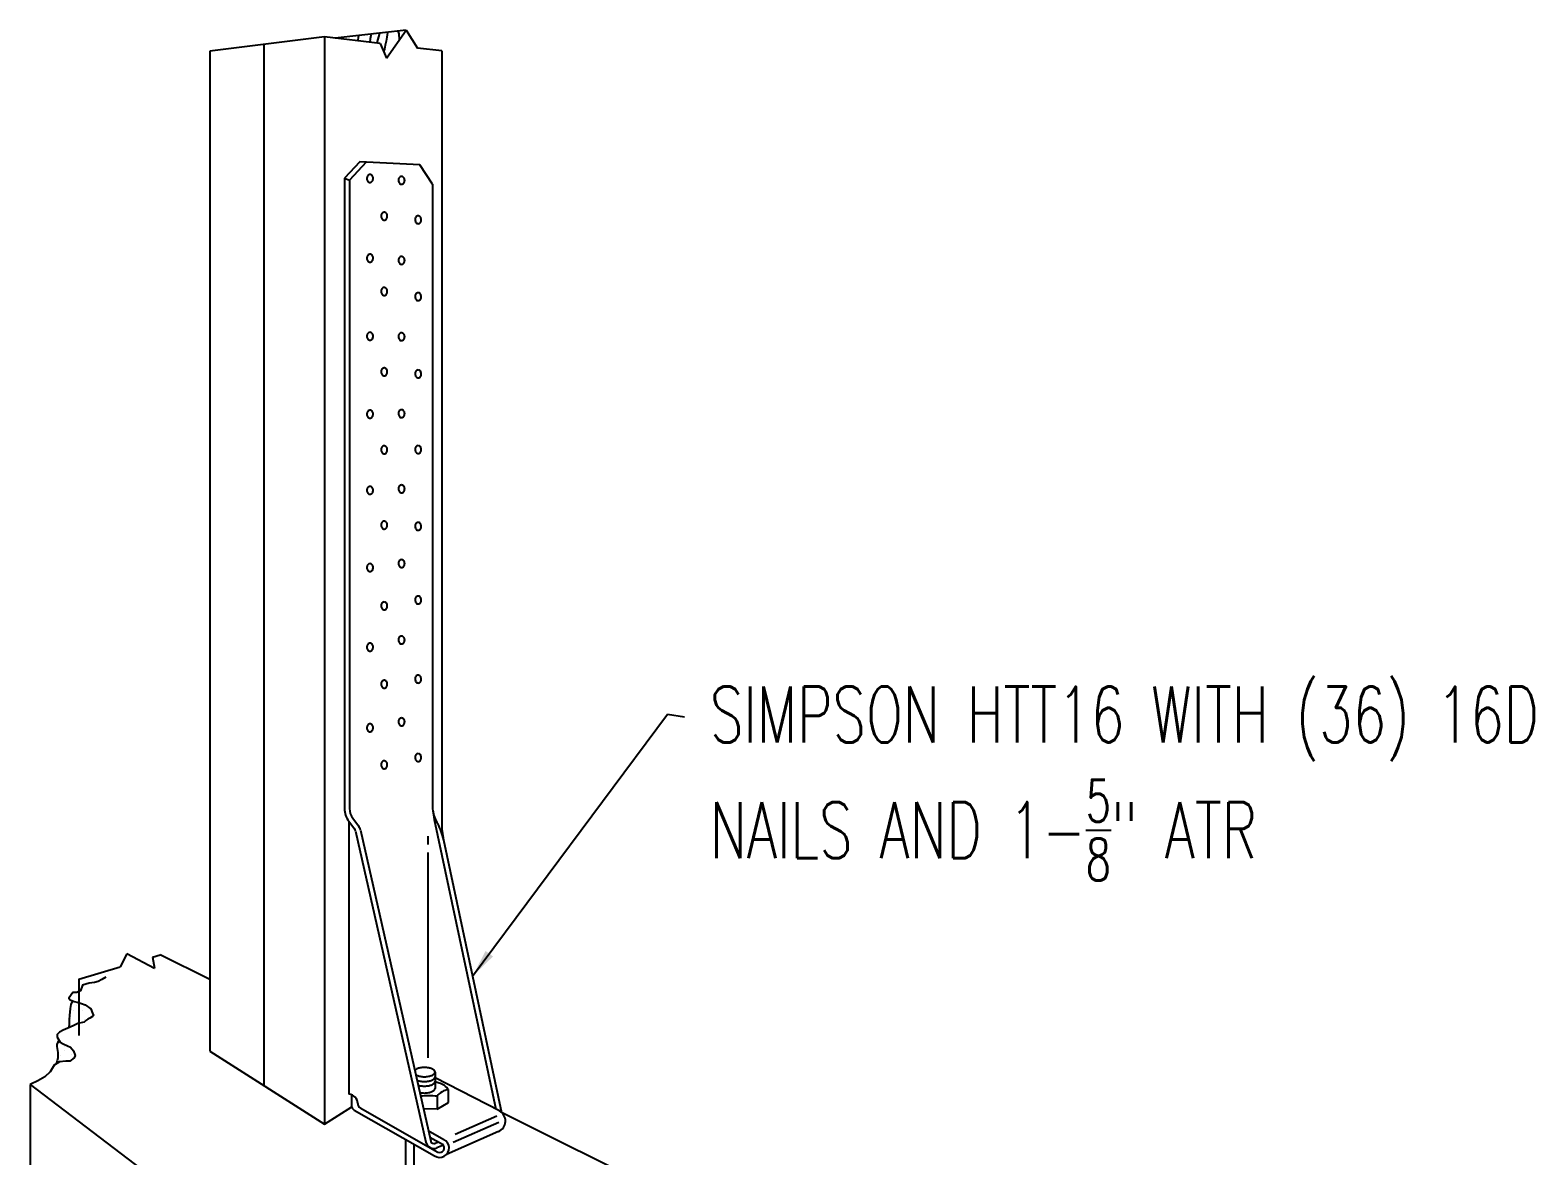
# Model space of a CAD drawing. Header units: inches. Extents: x -25328 to 8149, y -5530 to 4336.
# Drawn here: x -8846.2 to -8684.9, y 2037.2 to 2157.9 of the extents above; entities that cross this region are included whole.
import ezdxf

# ---------------------------------------------------------------- set-up
doc = ezdxf.new("R2010")
doc.units = ezdxf.units.IN
doc.header["$LTSCALE"] = 16
doc.header["$MEASUREMENT"] = 0
doc.linetypes.add('HIDDEN', pattern=[0.375, 0.25, -0.125])
doc.layers.get('0').update_dxf_attribs({"linetype": 'CONTINUOUS'})
for name, color, linetype in [('BLOCK', 8, 'CONTINUOUS'), ('TEXT', 11, 'CONTINUOUS'), ('WALL EXT', 6, 'CONTINUOUS')]:
    doc.layers.add(name, color=color, linetype=linetype)
doc.styles.add('PAYTAS RM', font='romans.shx', dxfattribs={"width": 0.7, "height": 4.5})
doc.styles.add('PAYTS NOTES', font='romans.shx', dxfattribs={"width": 0.7, "height": 4.5})
doc.dimstyles.new('DIM- PAYTAS', dxfattribs={"dimscale": 48, "dimtxt": 0.1, "dimasz": 0.0625, "dimexe": 0.125, "dimexo": 0.125, "dimgap": 0.125, "dimtad": 1, "dimdec": 1, "dimzin": 3, "dimdsep": 46, "dimlunit": 4, "dimtxsty": 'PAYTAS RM', "dimblk": 'ARCHTICK', "dimcen": 0.09, "dimdle": 0.125, "dimclrd": 5, "dimclre": 5, "dimclrt": 11, "dimadec": 0, "dimazin": 0, "dimtfac": 1, "dimtdec": 1, "dimtofl": 0, "dimtmove": 2, "dimatfit": 3, "dimfxl": 0, "dimfrac": 2, "dimtolj": 1, "dimtzin": 3, "dimarcsym": 0})

# ---------------------------------------------------------------- blocks, each defined once
blk = doc.blocks.new('_ArchTick')
at = {"color": 0, "linetype": 'ByBlock', "const_width": 0.15}
blk.add_lwpolyline([(-0.5, -0.5), (0.5, 0.5)], dxfattribs=at)

msp = doc.modelspace()

# ---------------------------------------------------------------- linework, layer by layer
at = {"layer": 'WALL EXT', "color": 1}
for p, q in [((-8814.65109631, 2157.2251806), (-8826.93967492, 2155.68437277)), ((-8808.6678345, 2156.50319626), (-8814.65109631, 2157.2251806)), ((-8814.65109631, 2157.2251806), (-8814.65109631, 2040.58226651)), ((-8808.00307249, 2154.93049488), (-8805.8870047, 2157.94590114)), ((-8805.8870047, 2157.94590114), (-8804.66688767, 2156.02042233)), ((-8826.93967492, 2155.68437277), (-8826.93967492, 2048.42098875)), ((-8821.16033457, 2156.40901743), (-8821.16033457, 2044.73442376)), ((-8808.6678345, 2156.50319626), (-8808.00307249, 2154.93049488)), ((-8802.060428, 2155.70591014), (-8804.66688767, 2156.02042233)), ((-8802.060428, 2155.70591014), (-8802.060428, 2072.92065995)), ((-8826.93967492, 2048.42098875), (-8814.65109631, 2040.58226651))]:
    msp.add_line(p, q, dxfattribs=at)
at = {"layer": 'WALL EXT'}
for p, q in [((-8805.8870047, 2157.94590114), (-8813.48704312, 2157.08470504)), ((-8810.85978332, 2143.82109509), (-8812.48210664, 2142.05680422)), ((-8810.17544986, 2143.78734094), (-8811.95552076, 2141.85150594)), ((-8804.42337681, 2143.50366913), (-8810.85978332, 2143.82109509)), ((-8803.06555757, 2141.41335139), (-8804.42337681, 2143.50366913)), ((-8812.48210664, 2142.05680422), (-8811.95552076, 2141.85150594)), ((-8812.48210664, 2142.05680422), (-8812.48210664, 2079.12201608)), ((-8812.48210664, 2141.85150594), (-8812.48210664, 2074.45212965)), ((-8811.95552076, 2141.85150594), (-8811.95552076, 2074.45212965)), ((-8803.06555757, 2141.41335139), (-8803.06555757, 2075.11067795)), ((-8812.03040127, 2073.08923764), (-8811.42544186, 2072.27687361)), ((-8812.02195834, 2073.07791605), (-8812.02195834, 2043.79951313)), ((-8811.60806185, 2073.40374983), (-8811.00308489, 2072.5913858)), ((-8802.87280959, 2073.28137128), (-8796.25209802, 2042.21492847)), ((-8811.30374787, 2072.01240463), (-8803.7607738, 2038.65999987)), ((-8810.79013356, 2072.12855192), (-8803.24715949, 2038.77616472)), ((-8803.54167897, 2071.48288743), (-8803.54167897, 2070.60536717)), ((-8803.54167897, 2069.72784691), (-8803.54167897, 2047.71590782)), ((-8801.86766247, 2071.09135327), (-8795.63364046, 2041.83934987)), ((-8835.84483888, 2058.85917304), (-8836.54633904, 2057.46867037)), ((-8832.87536511, 2057.29537249), (-8835.84483888, 2058.85917304)), ((-8833.07643651, 2058.49976062), (-8832.25299288, 2058.74445168)), ((-8833.07643651, 2058.49976062), (-8832.86848336, 2057.31139536)), ((-8840.97631293, 2056.15229345), (-8836.54633904, 2057.46867037)), ((-8840.97631293, 2056.15229345), (-8840.97631293, 2050.10329617)), ((-8802.78343041, 2046.17525797), (-8802.78343041, 2044.42679978)), ((-8795.87346523, 2042.00952487), (-8802.78343041, 2045.55439567)), ((-8811.72443732, 2043.73579624), (-8811.72443732, 2042.56638943)), ((-8801.34014629, 2042.92269499), (-8801.34014629, 2044.29353845)), ((-8814.65109631, 2040.58226651), (-8811.71123757, 2042.44924163)), ((-8811.45840614, 2042.10878631), (-8802.84058253, 2037.20183092)), ((-8810.79917328, 2042.33937826), (-8802.47120009, 2037.59747244)), ((-8802.5629138, 2042.20018406), (-8804.02699807, 2042.2243368)), ((-8802.5629138, 2043.57782048), (-8802.5629138, 2042.20018406)), ((-8802.5629138, 2042.20018406), (-8801.34014629, 2042.92269499)), ((-8795.92938865, 2040.77626075), (-8800.83548394, 2038.60751681)), ((-8796.15801468, 2041.46442072), (-8800.61638911, 2039.49360287)), ((-8803.50246587, 2039.90502441), (-8801.84028, 2038.95859162)), ((-8803.34515712, 2039.20949224), (-8801.9920245, 2038.43902689)), ((-8795.97490322, 2039.8003918), (-8801.55114925, 2037.33540821)), ((-8802.40878211, 2038.67632404), (-8802.77249498, 2038.52840606)), ((-8801.87789579, 2038.32375724), (-8802.57413008, 2038.04061201))]:
    msp.add_line(p, q, dxfattribs=at)
at = {"layer": 'WALL EXT', "color": 3}
for p, q in [((-8826.93967492, 2056.09563102), (-8832.25299288, 2058.74445168)), ((-8841.92462881, 2052.57322371), (-8841.92462881, 2052.57322371)), ((-8841.85211794, 2051.96438512), (-8841.85211794, 2051.96438512)), ((-8841.52795167, 2052.74348648), (-8841.52795167, 2052.74348648)), ((-8841.22857005, 2053.3132875), (-8841.22857005, 2053.3132875)), ((-8841.014548, 2052.72742561), (-8841.014548, 2052.72742561)), ((-8840.5577172, 2052.78757927), (-8840.5577172, 2052.78757927)), ((-8840.41432786, 2051.86450933), (-8840.41432786, 2051.86450933)), ((-8839.84421089, 2052.88150464), (-8839.84421089, 2052.88150464)), ((-8839.48909892, 2052.20514018), (-8839.48909892, 2052.20514018)), ((-8841.05109306, 2051.77277807), (-8841.05109306, 2051.77277807)), ((-8840.88932588, 2051.62454415), (-8840.88932588, 2051.62454415)), ((-8842.54405178, 2048.91290773), (-8842.54405178, 2048.91290773)), ((-8843.16759967, 2047.56400535), (-8843.16759967, 2047.56400535)), ((-8842.95068139, 2047.92784109), (-8842.95068139, 2047.92784109)), ((-8842.54884371, 2048.49314858), (-8842.54884371, 2048.49314858)), ((-8841.75859629, 2048.08478123), (-8841.75859629, 2048.08478123)), ((-8846.21591754, 2044.85965337), (-8846.21591754, 2027.3345419)), ((-8846.21591754, 2044.85965337), (-8816.72984671, 2022.43699485)), ((-8778.04770833, 2033.07232693), (-8795.63364046, 2041.83934987))]:
    msp.add_line(p, q, dxfattribs=at)
at = {"layer": 'WALL EXT', "linetype": 'HIDDEN'}
for p, q in [((-8805.93990903, 2038.96657817), (-8805.93990903, 2016.24116788)), ((-8805.05821119, 2038.46454875), (-8805.05821119, 2015.97473298))]:
    msp.add_line(p, q, dxfattribs=at)
at = {"layer": 'WALL EXT', "color": 0}
for p, q in [((-8805.92823637, 2038.78016677), (-8805.92823637, 2038.78016677)), ((-8805.41002321, 2038.41129336), (-8805.41002321, 2038.41129336)), ((-8804.89188026, 2038.08121178), (-8804.89188026, 2038.08121178)), ((-8803.62661727, 2037.60523081), (-8803.62661727, 2037.60523081))]:
    msp.add_line(p, q, dxfattribs=at)
at = {"layer": 'WALL EXT'}
for points in [[(-8811.00085567, 2157.36642849), (-8811.01172089, 2157.12744626), (-8811.07629787, 2156.90162869), (-8811.08693491, 2156.79510036)], [(-8809.69162276, 2157.51478528), (-8809.67830014, 2157.38161171), (-8809.73120447, 2157.01129897), (-8809.76536234, 2156.63563261)], [(-8808.72849719, 2157.62392898), (-8808.7260749, 2157.6108521), (-8808.83188355, 2157.22291628), (-8808.97295591, 2156.72915426), (-8809.02519323, 2156.54632364)], [(-8807.87630572, 2157.72048728), (-8807.87964076, 2157.69903768), (-8807.95018571, 2157.17001195), (-8808.03835374, 2156.74679489), (-8808.12652177, 2156.32357782), (-8808.2146898, 2155.90036075), (-8808.30552586, 2155.64601977)], [(-8806.75846922, 2157.84714873), (-8806.66289388, 2157.5403247), (-8806.62194305, 2156.89862715)]]:
    msp.add_lwpolyline(points, dxfattribs=at)
for points in [[(-8809.77294517, 2142.45393774, 0.121045), (-8809.8957801, 2142.41827032, 0.105152), (-8810.00481849, 2142.32011471, 0.088446), (-8810.07090501, 2142.18392205, 0.079422), (-8810.09054667, 2142.01674859, 0.079422), (-8810.05707336, 2141.85180434, 0.088446), (-8809.97989342, 2141.72159721, 0.105152), (-8809.86306157, 2141.63283238, 0.121045), (-8809.73768147, 2141.6075036, 0.121045), (-8809.61484654, 2141.64317102, 0.105152), (-8809.50580816, 2141.74134418, 0.088446), (-8809.43972163, 2141.87751928, 0.079422), (-8809.42009753, 2142.04469275, 0.079422), (-8809.45357084, 2142.20965455, 0.088446), (-8809.53075077, 2142.33986168, 0.105152), (-8809.64758263, 2142.42862651, 0.121045)], [(-8806.38722617, 2142.24835861, 0.121045), (-8806.51006111, 2142.21269119, 0.105152), (-8806.61909949, 2142.11453559, 0.088446), (-8806.68518602, 2141.97834293, 0.079422), (-8806.70481012, 2141.81118702, 0.079422), (-8806.67135436, 2141.64622521, 0.088446), (-8806.59415687, 2141.51601808, 0.105152), (-8806.47734257, 2141.42725325, 0.121045), (-8806.35196247, 2141.40192447, 0.121045), (-8806.22912754, 2141.43759189, 0.105152), (-8806.12008916, 2141.53576505, 0.088446), (-8806.05400263, 2141.67194016, 0.079422), (-8806.03437853, 2141.83911362, 0.079422), (-8806.06783429, 2142.00407542, 0.088446), (-8806.14503178, 2142.13428256, 0.105152), (-8806.26184608, 2142.22304738, 0.121045)], [(-8808.2499535, 2138.40415884, 0.121045), (-8808.37278843, 2138.36849143, 0.105152), (-8808.48182681, 2138.27031827, 0.088446), (-8808.54791334, 2138.13414316, 0.079422), (-8808.56753744, 2137.9669697, 0.079422), (-8808.53408169, 2137.80200789, 0.088446), (-8808.4568842, 2137.67180076, 0.105152), (-8808.3400699, 2137.58303593, 0.121045), (-8808.2146898, 2137.55772471, 0.121045), (-8808.09185487, 2137.59339212, 0.105152), (-8807.98281649, 2137.69156528, 0.088446), (-8807.91672996, 2137.82774039, 0.079422), (-8807.89710586, 2137.99491385, 0.079422), (-8807.93056161, 2138.1598581, 0.088446), (-8808.0077591, 2138.29008279, 0.105152), (-8808.1245734, 2138.37883006, 0.121045)], [(-8804.60618987, 2138.0255787, 0.121045), (-8804.7290248, 2137.98991129, 0.105152), (-8804.83806318, 2137.89173813, 0.088446), (-8804.90414971, 2137.75556302, 0.079422), (-8804.92377381, 2137.58838956, 0.079422), (-8804.89031806, 2137.42344531, 0.088446), (-8804.81313812, 2137.29322062, 0.105152), (-8804.69630627, 2137.20447335, 0.121045), (-8804.57092617, 2137.17914457, 0.121045), (-8804.44809124, 2137.21481198, 0.105152), (-8804.33905286, 2137.31298514, 0.088446), (-8804.27296633, 2137.44916025, 0.079422), (-8804.25334223, 2137.61633371, 0.079422), (-8804.28681554, 2137.78127796, 0.088446), (-8804.36399547, 2137.91150265, 0.105152), (-8804.48082733, 2138.00024992, 0.121045)], [(-8809.77294517, 2133.90146344, 0.121045), (-8809.8957801, 2133.86579602, 0.105152), (-8810.00481849, 2133.76762286, 0.088446), (-8810.07090501, 2133.63144775, 0.079422), (-8810.09054667, 2133.46427429, 0.079422), (-8810.05707336, 2133.29931249, 0.088446), (-8809.97989342, 2133.16910535, 0.105152), (-8809.86306157, 2133.08034053, 0.121045), (-8809.73768147, 2133.0550293, 0.121045), (-8809.61484654, 2133.09069672, 0.105152), (-8809.50580816, 2133.18886988, 0.088446), (-8809.43972163, 2133.32504498, 0.079422), (-8809.42009753, 2133.49221845, 0.079422), (-8809.45357084, 2133.6571627, 0.088446), (-8809.53075077, 2133.78738738, 0.105152), (-8809.64758263, 2133.87613466, 0.121045)], [(-8806.38722617, 2133.66062061, 0.121045), (-8806.51006111, 2133.62495319, 0.105152), (-8806.61909949, 2133.52678003, 0.088446), (-8806.68518602, 2133.39060493, 0.079422), (-8806.70481012, 2133.22343146, 0.079422), (-8806.67135436, 2133.05846966, 0.088446), (-8806.59415687, 2132.92826253, 0.105152), (-8806.47734257, 2132.8394977, 0.121045), (-8806.35196247, 2132.81418647, 0.121045), (-8806.22912754, 2132.84985389, 0.105152), (-8806.12008916, 2132.9480095, 0.088446), (-8806.05400263, 2133.08420216, 0.079422), (-8806.03437853, 2133.25135807, 0.079422), (-8806.06783429, 2133.41631987, 0.088446), (-8806.14503178, 2133.546527, 0.105152), (-8806.26184608, 2133.63529183, 0.121045)], [(-8808.2499535, 2130.32778839, 0.121045), (-8808.37278843, 2130.29212097, 0.105152), (-8808.48182681, 2130.19396536, 0.088446), (-8808.54791334, 2130.0577727, 0.079422), (-8808.56753744, 2129.89061679, 0.079422), (-8808.53408169, 2129.72565499, 0.088446), (-8808.4568842, 2129.59544786, 0.105152), (-8808.3400699, 2129.50668303, 0.121045), (-8808.2146898, 2129.48135425, 0.121045), (-8808.09185487, 2129.51702167, 0.105152), (-8807.98281649, 2129.61519483, 0.088446), (-8807.91672996, 2129.75136993, 0.079422), (-8807.89710586, 2129.9185434, 0.079422), (-8807.93056161, 2130.0835052, 0.088446), (-8808.0077591, 2130.21371233, 0.105152), (-8808.1245734, 2130.30247716, 0.121045)], [(-8804.60618987, 2129.77287219, 0.121045), (-8804.7290248, 2129.73720477, 0.105152), (-8804.83806318, 2129.63903161, 0.088446), (-8804.90414971, 2129.50285651, 0.079422), (-8804.92377381, 2129.33568304, 0.079422), (-8804.89031806, 2129.17073879, 0.088446), (-8804.81313812, 2129.04053166, 0.105152), (-8804.69630627, 2128.95176683, 0.121045), (-8804.57092617, 2128.92643805, 0.121045), (-8804.44809124, 2128.96210547, 0.105152), (-8804.33905286, 2129.06027863, 0.088446), (-8804.27296633, 2129.19645374, 0.079422), (-8804.25334223, 2129.3636272, 0.079422), (-8804.28681554, 2129.528589, 0.088446), (-8804.36399547, 2129.65879614, 0.105152), (-8804.48082733, 2129.74756096, 0.121045)], [(-8809.77294517, 2125.52532519, 0.121045), (-8809.8957801, 2125.48965778, 0.105152), (-8810.00481849, 2125.39148462, 0.088446), (-8810.07090501, 2125.25530951, 0.079422), (-8810.09054667, 2125.08813605, 0.079422), (-8810.05707336, 2124.92317424, 0.088446), (-8809.97989342, 2124.79296711, 0.105152), (-8809.86306157, 2124.70420228, 0.121045), (-8809.73768147, 2124.67889106, 0.121045), (-8809.61484654, 2124.71455847, 0.105152), (-8809.50580816, 2124.81271408, 0.088446), (-8809.43972163, 2124.94890674, 0.079422), (-8809.42009753, 2125.1160802, 0.079422), (-8809.45357084, 2125.28102445, 0.088446), (-8809.53075077, 2125.41123159, 0.105152), (-8809.64758263, 2125.49999641, 0.121045)], [(-8806.38722617, 2125.4784415, 0.121045), (-8806.51006111, 2125.44279163, 0.105152), (-8806.61909949, 2125.34461847, 0.088446), (-8806.68518602, 2125.20842581, 0.079422), (-8806.70481012, 2125.0412699, 0.079422), (-8806.67135436, 2124.8763081, 0.088446), (-8806.59415687, 2124.74610097, 0.105152), (-8806.47734257, 2124.65733614, 0.121045), (-8806.35196247, 2124.63202491, 0.121045), (-8806.22912754, 2124.66767478, 0.105152), (-8806.12008916, 2124.76584794, 0.088446), (-8806.05400263, 2124.9020406, 0.079422), (-8806.03437853, 2125.06919651, 0.079422), (-8806.06783429, 2125.23415831, 0.088446), (-8806.14503178, 2125.36436544, 0.105152), (-8806.26184608, 2125.45313027, 0.121045)], [(-8808.2499535, 2121.70476913, 0.121045), (-8808.37278843, 2121.66911927, 0.105152), (-8808.48182681, 2121.57094611, 0.088446), (-8808.54791334, 2121.43475345, 0.079422), (-8808.56753744, 2121.26759754, 0.079422), (-8808.53408169, 2121.10263574, 0.088446), (-8808.4568842, 2120.9724286, 0.105152), (-8808.3400699, 2120.88366378, 0.121045), (-8808.2146898, 2120.85835255, 0.121045), (-8808.09185487, 2120.89400241, 0.105152), (-8807.98281649, 2120.99217557, 0.088446), (-8807.91672996, 2121.12836823, 0.079422), (-8807.89710586, 2121.29552414, 0.079422), (-8807.93056161, 2121.46048594, 0.088446), (-8808.0077591, 2121.59069308, 0.105152), (-8808.1245734, 2121.6794579, 0.121045)], [(-8804.60618987, 2121.48490198, 0.121045), (-8804.7290248, 2121.44923456, 0.105152), (-8804.83806318, 2121.35107895, 0.088446), (-8804.90414971, 2121.21488629, 0.079422), (-8804.92377381, 2121.04771283, 0.079422), (-8804.89031806, 2120.88276858, 0.088446), (-8804.81313812, 2120.75256145, 0.105152), (-8804.69630627, 2120.66379662, 0.121045), (-8804.57092617, 2120.63846784, 0.121045), (-8804.44809124, 2120.67413526, 0.105152), (-8804.33905286, 2120.77230842, 0.088446), (-8804.27296633, 2120.90848352, 0.079422), (-8804.25334223, 2121.07565699, 0.079422), (-8804.28681554, 2121.24061879, 0.088446), (-8804.36399547, 2121.37082592, 0.105152), (-8804.48082733, 2121.45959075, 0.121045)], [(-8809.77294517, 2117.16681003, 0.121045), (-8809.8957801, 2117.13114261, 0.105152), (-8810.00481849, 2117.032987, 0.088446), (-8810.07090501, 2116.89679434, 0.079422), (-8810.09054667, 2116.72963843, 0.079422), (-8810.05707336, 2116.56467663, 0.088446), (-8809.97989342, 2116.43446949, 0.105152), (-8809.86306157, 2116.34570467, 0.121045), (-8809.73768147, 2116.32037589, 0.121045), (-8809.61484654, 2116.3560433, 0.105152), (-8809.50580816, 2116.45421646, 0.088446), (-8809.43972163, 2116.59039157, 0.079422), (-8809.42009753, 2116.75756504, 0.079422), (-8809.45357084, 2116.92252684, 0.088446), (-8809.53075077, 2117.05273397, 0.105152), (-8809.64758263, 2117.1414988, 0.121045)], [(-8806.38722617, 2117.22575254, 0.121045), (-8806.51006111, 2117.19008512, 0.105152), (-8806.61909949, 2117.09191196, 0.088446), (-8806.68518602, 2116.95573685, 0.079422), (-8806.70481012, 2116.78856339, 0.079422), (-8806.67135436, 2116.62360159, 0.088446), (-8806.59415687, 2116.49339445, 0.105152), (-8806.47734257, 2116.40462963, 0.121045), (-8806.35196247, 2116.3793184, 0.121045), (-8806.22912754, 2116.41498582, 0.105152), (-8806.12008916, 2116.51314142, 0.088446), (-8806.05400263, 2116.64933408, 0.079422), (-8806.03437853, 2116.81648999, 0.079422), (-8806.06783429, 2116.9814518, 0.088446), (-8806.14503178, 2117.11165893, 0.105152), (-8806.26184608, 2117.20042376, 0.121045)], [(-8808.2499535, 2113.34627152, 0.121045), (-8808.37278843, 2113.3106041, 0.105152), (-8808.48182681, 2113.21243094, 0.088446), (-8808.54791334, 2113.07625583, 0.079422), (-8808.56753744, 2112.90908237, 0.079422), (-8808.53408169, 2112.74413812, 0.088446), (-8808.4568842, 2112.61391343, 0.105152), (-8808.3400699, 2112.52516616, 0.121045), (-8808.2146898, 2112.49983738, 0.121045), (-8808.09185487, 2112.5355048, 0.105152), (-8807.98281649, 2112.63367796, 0.088446), (-8807.91672996, 2112.76985306, 0.079422), (-8807.89710586, 2112.93702653, 0.079422), (-8807.93056161, 2113.10197078, 0.088446), (-8808.0077591, 2113.23219546, 0.105152), (-8808.1245734, 2113.32094274, 0.121045)], [(-8804.60618987, 2113.37326782, 0.121045), (-8804.7290248, 2113.33761796, 0.105152), (-8804.83806318, 2113.2394448, 0.088446), (-8804.90414971, 2113.10325213, 0.079422), (-8804.92377381, 2112.93609622, 0.079422), (-8804.89031806, 2112.77113442, 0.088446), (-8804.81313812, 2112.64092729, 0.105152), (-8804.69630627, 2112.55216246, 0.121045), (-8804.57092617, 2112.52683368, 0.121045), (-8804.44809124, 2112.5625011, 0.105152), (-8804.33905286, 2112.66067426, 0.088446), (-8804.27296633, 2112.79684937, 0.079422), (-8804.25334223, 2112.96402283, 0.079422), (-8804.28681554, 2113.12898463, 0.088446), (-8804.36399547, 2113.25919177, 0.105152), (-8804.48082733, 2113.34795659, 0.121045)], [(-8809.77294517, 2109.00228909, 0.121045), (-8809.8957801, 2108.96662168, 0.105152), (-8810.00481849, 2108.86844852, 0.088446), (-8810.07090501, 2108.73227341, 0.079422), (-8810.09054667, 2108.56509995, 0.079422), (-8810.05707336, 2108.40013814, 0.088446), (-8809.97989342, 2108.26993101, 0.105152), (-8809.86306157, 2108.18116618, 0.121045), (-8809.73768147, 2108.15585496, 0.121045), (-8809.61484654, 2108.19150482, 0.105152), (-8809.50580816, 2108.28967798, 0.088446), (-8809.43972163, 2108.42587064, 0.079422), (-8809.42009753, 2108.59302655, 0.079422), (-8809.45357084, 2108.75798835, 0.088446), (-8809.53075077, 2108.88819549, 0.105152), (-8809.64758263, 2108.97696031, 0.121045)], [(-8806.38722617, 2109.14938208, 0.121045), (-8806.51006111, 2109.11371467, 0.105152), (-8806.61909949, 2109.01555906, 0.088446), (-8806.68518602, 2108.8793664, 0.079422), (-8806.70481012, 2108.71219293, 0.079422), (-8806.67135436, 2108.54724869, 0.088446), (-8806.59415687, 2108.41704155, 0.105152), (-8806.47734257, 2108.32827672, 0.121045), (-8806.35196247, 2108.30294794, 0.121045), (-8806.22912754, 2108.33861536, 0.105152), (-8806.12008916, 2108.43678852, 0.088446), (-8806.05400263, 2108.57296363, 0.079422), (-8806.03437853, 2108.74013709, 0.079422), (-8806.06783429, 2108.90509889, 0.088446), (-8806.14503178, 2109.03530603, 0.105152), (-8806.26184608, 2109.12407085, 0.121045)], [(-8808.2499535, 2105.26990106, 0.121045), (-8808.37278843, 2105.2342512, 0.105152), (-8808.48182681, 2105.13607804, 0.088446), (-8808.54791334, 2104.99988538, 0.079422), (-8808.56753744, 2104.83272947, 0.079422), (-8808.53408169, 2104.66776766, 0.088446), (-8808.4568842, 2104.53756053, 0.105152), (-8808.3400699, 2104.4487957, 0.121045), (-8808.2146898, 2104.42348448, 0.121045), (-8808.09185487, 2104.45913434, 0.105152), (-8807.98281649, 2104.5573075, 0.088446), (-8807.91672996, 2104.69350016, 0.079422), (-8807.89710586, 2104.86065607, 0.079422), (-8807.93056161, 2105.02561787, 0.088446), (-8808.0077591, 2105.15582501, 0.105152), (-8808.1245734, 2105.24458983, 0.121045)], [(-8804.60618987, 2105.13820193, 0.121045), (-8804.7290248, 2105.10253452, 0.105152), (-8804.83806318, 2105.00437891, 0.088446), (-8804.90414971, 2104.86818625, 0.079422), (-8804.92377381, 2104.70103034, 0.079422), (-8804.89031806, 2104.53606854, 0.088446), (-8804.81313812, 2104.4058614, 0.105152), (-8804.69630627, 2104.31709658, 0.121045), (-8804.57092617, 2104.2917678, 0.121045), (-8804.44809124, 2104.32743521, 0.105152), (-8804.33905286, 2104.42560837, 0.088446), (-8804.27296633, 2104.56178348, 0.079422), (-8804.25334223, 2104.72895694, 0.079422), (-8804.28681554, 2104.89391874, 0.088446), (-8804.36399547, 2105.02412588, 0.105152), (-8804.48082733, 2105.11289071, 0.121045)], [(-8809.77294517, 2100.71431888, 0.121045), (-8809.8957801, 2100.67865146, 0.105152), (-8810.00481849, 2100.5804783, 0.088446), (-8810.07090501, 2100.4443032, 0.079422), (-8810.09054667, 2100.27712973, 0.079422), (-8810.05707336, 2100.11216793, 0.088446), (-8809.97989342, 2099.9819608, 0.105152), (-8809.86306157, 2099.89319597, 0.121045), (-8809.73768147, 2099.86788474, 0.121045), (-8809.61484654, 2099.90353461, 0.105152), (-8809.50580816, 2100.00170777, 0.088446), (-8809.43972163, 2100.13790043, 0.079422), (-8809.42009753, 2100.30505634, 0.079422), (-8809.45357084, 2100.47001814, 0.088446), (-8809.53075077, 2100.60022527, 0.105152), (-8809.64758263, 2100.6889901, 0.121045)], [(-8806.38722617, 2101.14355658, 0.121045), (-8806.51006111, 2101.10788916, 0.105152), (-8806.61909949, 2101.009716, 0.088446), (-8806.68518602, 2100.8735409, 0.079422), (-8806.70481012, 2100.70636743, 0.079422), (-8806.67135436, 2100.54142318, 0.088446), (-8806.59415687, 2100.4111985, 0.105152), (-8806.47734257, 2100.32245122, 0.121045), (-8806.35196247, 2100.29712244, 0.121045), (-8806.22912754, 2100.33278986, 0.105152), (-8806.12008916, 2100.43096302, 0.088446), (-8806.05400263, 2100.56713813, 0.079422), (-8806.03437853, 2100.73431159, 0.079422), (-8806.06783429, 2100.89927339, 0.088446), (-8806.14503178, 2101.02948053, 0.105152), (-8806.26184608, 2101.11824535, 0.121045)], [(-8804.60618987, 2097.23818509, 0.121045), (-8804.7290248, 2097.20251767, 0.105152), (-8804.83806318, 2097.10434451, 0.088446), (-8804.90414971, 2096.9681694, 0.079422), (-8804.92377381, 2096.80099594, 0.079422), (-8804.89031806, 2096.63605169, 0.088446), (-8804.81313812, 2096.505827, 0.105152), (-8804.69630627, 2096.41707973, 0.121045), (-8804.57092617, 2096.39175095, 0.121045), (-8804.44809124, 2096.42741837, 0.105152), (-8804.33905286, 2096.52559153, 0.088446), (-8804.27296633, 2096.66176663, 0.079422), (-8804.25334223, 2096.8289401, 0.079422), (-8804.28681554, 2096.99388435, 0.088446), (-8804.36399547, 2097.12410903, 0.105152), (-8804.48082733, 2097.21285631, 0.121045)], [(-8808.2499535, 2096.60059491, 0.121045), (-8808.37278843, 2096.56492749, 0.105152), (-8808.48182681, 2096.46675433, 0.088446), (-8808.54791334, 2096.33057922, 0.079422), (-8808.56753744, 2096.16340576, 0.079422), (-8808.53408169, 2095.99846151, 0.088446), (-8808.4568842, 2095.86823682, 0.105152), (-8808.3400699, 2095.77948955, 0.121045), (-8808.2146898, 2095.75416077, 0.121045), (-8808.09185487, 2095.78982819, 0.105152), (-8807.98281649, 2095.88800135, 0.088446), (-8807.91672996, 2096.02417645, 0.079422), (-8807.89710586, 2096.19134992, 0.079422), (-8807.93056161, 2096.35629417, 0.088446), (-8808.0077591, 2096.48651885, 0.105152), (-8808.1245734, 2096.57526613, 0.121045)], [(-8809.77294517, 2092.17946765, 0.121045), (-8809.8957801, 2092.14380024, 0.105152), (-8810.00481849, 2092.04562708, 0.088446), (-8810.07090501, 2091.90945197, 0.079422), (-8810.09054667, 2091.74227851, 0.079422), (-8810.05707336, 2091.57733426, 0.088446), (-8809.97989342, 2091.44710957, 0.105152), (-8809.86306157, 2091.3583623, 0.121045), (-8809.73768147, 2091.33303352, 0.121045), (-8809.61484654, 2091.36870093, 0.105152), (-8809.50580816, 2091.46687409, 0.088446), (-8809.43972163, 2091.6030492, 0.079422), (-8809.42009753, 2091.77022266, 0.079422), (-8809.45357084, 2091.93516691, 0.088446), (-8809.53075077, 2092.0653916, 0.105152), (-8809.64758263, 2092.15413887, 0.121045)], [(-8806.38722617, 2092.9437544, 0.121045), (-8806.51006111, 2092.90808698, 0.105152), (-8806.61909949, 2092.80993137, 0.088446), (-8806.68518602, 2092.67373871, 0.079422), (-8806.70481012, 2092.5065828, 0.079422), (-8806.67135436, 2092.341621, 0.088446), (-8806.59415687, 2092.21141386, 0.105152), (-8806.47734257, 2092.12264904, 0.121045), (-8806.35196247, 2092.09732026, 0.121045), (-8806.22912754, 2092.13298767, 0.105152), (-8806.12008916, 2092.23116083, 0.088446), (-8806.05400263, 2092.36733594, 0.079422), (-8806.03437853, 2092.5345094, 0.079422), (-8806.06783429, 2092.69947121, 0.088446), (-8806.14503178, 2092.82967834, 0.105152), (-8806.26184608, 2092.91844317, 0.121045)], [(-8808.2499535, 2088.2035161, 0.121045), (-8808.37278843, 2088.16784868, 0.105152), (-8808.48182681, 2088.06969308, 0.088446), (-8808.54791334, 2087.93350042, 0.079422), (-8808.56753744, 2087.76634451, 0.079422), (-8808.53408169, 2087.6013827, 0.088446), (-8808.4568842, 2087.47117557, 0.105152), (-8808.3400699, 2087.38241074, 0.121045), (-8808.2146898, 2087.35708196, 0.121045), (-8808.09185487, 2087.39274938, 0.105152), (-8807.98281649, 2087.49092254, 0.088446), (-8807.91672996, 2087.62709765, 0.079422), (-8807.89710586, 2087.79427111, 0.079422), (-8807.93056161, 2087.95923291, 0.088446), (-8808.0077591, 2088.08944005, 0.105152), (-8808.1245734, 2088.17820487, 0.121045)], [(-8804.60618987, 2088.75623819, 0.121045), (-8804.7290248, 2088.72057077, 0.105152), (-8804.83806318, 2088.62239761, 0.088446), (-8804.90414971, 2088.4862225, 0.079422), (-8804.92377381, 2088.31904904, 0.079422), (-8804.89031806, 2088.15410479, 0.088446), (-8804.81313812, 2088.02388011, 0.105152), (-8804.69630627, 2087.93513283, 0.121045), (-8804.57092617, 2087.90980405, 0.121045), (-8804.44809124, 2087.94547147, 0.105152), (-8804.33905286, 2088.04364463, 0.088446), (-8804.27296633, 2088.17981974, 0.079422), (-8804.25334223, 2088.3469932, 0.079422), (-8804.28681554, 2088.511955, 0.088446), (-8804.36399547, 2088.64216214, 0.105152), (-8804.48082733, 2088.73092696, 0.121045)], [(-8806.38722617, 2084.16203971, 0.121045), (-8806.51006111, 2084.12637229, 0.105152), (-8806.61909949, 2084.02819913, 0.088446), (-8806.68518602, 2083.89202403, 0.079422), (-8806.70481012, 2083.72485056, 0.079422), (-8806.67135436, 2083.55988876, 0.088446), (-8806.59415687, 2083.42968163, 0.105152), (-8806.47734257, 2083.3409168, 0.121045), (-8806.35196247, 2083.31560557, 0.121045), (-8806.22912754, 2083.35127299, 0.105152), (-8806.12008916, 2083.44944615, 0.088446), (-8806.05400263, 2083.58562126, 0.079422), (-8806.03437853, 2083.75279472, 0.079422), (-8806.06783429, 2083.91773897, 0.088446), (-8806.14503178, 2084.04796366, 0.105152), (-8806.26184608, 2084.13671093, 0.121045)], [(-8809.77294517, 2083.52720533, 0.121045), (-8809.8957801, 2083.49155547, 0.105152), (-8810.00481849, 2083.39338231, 0.088446), (-8810.07090501, 2083.25718965, 0.079422), (-8810.09054667, 2083.09003374, 0.079422), (-8810.05707336, 2082.92507193, 0.088446), (-8809.97989342, 2082.7948648, 0.105152), (-8809.86306157, 2082.70609997, 0.121045), (-8809.73768147, 2082.68078875, 0.121045), (-8809.61484654, 2082.71643861, 0.105152), (-8809.50580816, 2082.81461177, 0.088446), (-8809.43972163, 2082.95080443, 0.079422), (-8809.42009753, 2083.11796034, 0.079422), (-8809.45357084, 2083.28292214, 0.088446), (-8809.53075077, 2083.41312928, 0.105152), (-8809.64758263, 2083.5018941, 0.121045)], [(-8808.2499535, 2079.55957383, 0.121045), (-8808.37278843, 2079.52390642, 0.105152), (-8808.48182681, 2079.42573326, 0.088446), (-8808.54791334, 2079.28955815, 0.079422), (-8808.56753744, 2079.12238469, 0.079422), (-8808.53408169, 2078.95742288, 0.088446), (-8808.4568842, 2078.82721575, 0.105152), (-8808.3400699, 2078.73845092, 0.121045), (-8808.2146898, 2078.7131397, 0.121045), (-8808.09185487, 2078.74880711, 0.105152), (-8807.98281649, 2078.84696272, 0.088446), (-8807.91672996, 2078.98315538, 0.079422), (-8807.89710586, 2079.15031129, 0.079422), (-8807.93056161, 2079.31527309, 0.088446), (-8808.0077591, 2079.44548023, 0.105152), (-8808.1245734, 2079.53424505, 0.121045)], [(-8804.60618987, 2080.33546302, 0.121045), (-8804.7290248, 2080.2997956, 0.105152), (-8804.83806318, 2080.20162244, 0.088446), (-8804.90414971, 2080.06544733, 0.079422), (-8804.92377381, 2079.89827387, 0.079422), (-8804.89031806, 2079.73332962, 0.088446), (-8804.81313812, 2079.60310493, 0.105152), (-8804.69630627, 2079.51435766, 0.121045), (-8804.57092617, 2079.48902888, 0.121045), (-8804.44809124, 2079.5246963, 0.105152), (-8804.33905286, 2079.62286946, 0.088446), (-8804.27296633, 2079.75904456, 0.079422), (-8804.25334223, 2079.92621803, 0.079422), (-8804.28681554, 2080.09116228, 0.088446), (-8804.36399547, 2080.22138696, 0.105152), (-8804.48082733, 2080.31013424, 0.121045)]]:
    msp.add_lwpolyline(points, format="xyb", close=True, dxfattribs=at)
at = {"layer": 'WALL EXT', "color": 3}
for points in [[(-8838.08664276, 2056.37434875), (-8838.50985983, 2056.10349053), (-8838.8978132, 2055.89189077), (-8839.30338964, 2055.78608212), (-8839.86767906, 2055.71555472), (-8840.59068147, 2055.48631433), (-8840.80228123, 2054.88676121), (-8841.1902346, 2054.72804822), (-8841.63107474, 2054.7104076), (-8842.07193244, 2054.11085447), (-8841.91321945, 2053.91687779), (-8841.47237931, 2053.75818236), (-8841.15495334, 2053.6876374), (-8840.69647258, 2053.54656505), (-8840.29089613, 2053.38786962), (-8839.70896608, 2052.96465255), (-8839.51500695, 2052.50617178), (-8839.40919829, 2052.24165014), (-8839.53263002, 2052.15348211), (-8839.81477474, 2051.97714605), (-8840.02639205, 2051.8360737), (-8840.22035118, 2051.69500134), (-8840.43196849, 2051.51866528), (-8841.10206657, 2051.39523355), (-8841.59581104, 2051.13071191), (-8842.17772354, 2050.8838309), (-8842.67148556, 2050.67223114), (-8843.05943893, 2050.44299076), (-8843.30630239, 2050.21375038), (-8843.30630239, 2049.91396504), (-8842.97125335, 2049.38495686), (-8842.65384494, 2049.19098018), (-8842.19536417, 2048.9970035), (-8841.89559638, 2048.83829051), (-8841.56054734, 2048.4503547), (-8841.36657066, 2047.95659267), (-8841.47237931, 2047.70972922), (-8841.94848315, 2047.33941647), (-8842.38934085, 2047.35703955), (-8843.05943893, 2047.26887152), (-8843.6237108, 2046.93382248), (-8844.0645685, 2046.21083762), (-8844.646481, 2045.6818119), (-8845.38712403, 2045.24097176), (-8846.13003139, 2044.87097497), (-8846.21591754, 2044.85965337)], [(-8841.65006694, 2053.82214499), (-8841.84269205, 2053.42313332), (-8841.91321945, 2052.98227562), (-8841.98376441, 2052.24165014), (-8842.01902811, 2051.81843307), (-8842.03665118, 2051.37759293), (-8842.0536248, 2050.93648949)], [(-8843.08338104, 2049.56197748), (-8843.25339806, 2049.40257994), (-8843.34156609, 2049.12043523), (-8843.34156609, 2048.90883547), (-8843.32394302, 2048.69721816), (-8843.23577499, 2048.27401864), (-8843.25339806, 2047.70972922), (-8843.30630239, 2047.39230325), (-8843.41125096, 2047.0599749)]]:
    msp.add_lwpolyline(points, dxfattribs=at)
at = {"layer": 'WALL EXT'}
for points in [[(-8804.85807345, 2045.89906368, 0.046081), (-8804.72507541, 2045.82611398, 0.057977), (-8804.38337383, 2045.72276273, 0.044507), (-8803.9208208, 2045.68149595, 0.044507), (-8803.45826777, 2045.72276273, 0.057977), (-8803.11654864, 2045.82611398, 0.100154), (-8802.84828824, 2046.01329771, 0.192826), (-8802.78343041, 2046.17525797, 0.192826), (-8802.84828824, 2046.33721823, 0.100154), (-8803.11654864, 2046.52438441, 0.057977), (-8803.45826777, 2046.62775322, 0.044507), (-8803.9208208, 2046.66900244, 0.044507), (-8804.38337383, 2046.62775322, 0.057977), (-8804.72507541, 2046.52438441, 0.08741), (-8804.96381189, 2046.36661928, 0.03845)], [(-8804.72591795, 2045.31474644, 0.000282), (-8804.72507541, 2045.31437783, 0.057977), (-8804.38337383, 2045.21102657, 0.044507), (-8803.9208208, 2045.16975979, 0.044507), (-8803.45826777, 2045.21102657, 0.057977), (-8803.11654864, 2045.31437783, 0.100154), (-8802.84828824, 2045.50156155, 0.192826), (-8802.78343041, 2045.66352182, 0.192826)], [(-8804.60336386, 2044.77283691, 0.036815), (-8804.38337383, 2044.7163167, 0.044507), (-8803.9208208, 2044.67504992, 0.044507), (-8803.45826777, 2044.7163167, 0.057977), (-8803.11654864, 2044.81966795, 0.100154), (-8802.84828824, 2045.00685168, 0.192826), (-8802.78343041, 2045.16881194, 0.192826)], [(-8804.4245704, 2043.98229109, 0.006794), (-8804.38337383, 2043.97430454, 0.044507), (-8803.9208208, 2043.93305531, 0.044507), (-8803.45826777, 2043.97430454, 0.057977), (-8803.11654864, 2044.07767334, 0.100154), (-8802.84828824, 2044.26483952, 0.192826), (-8802.78343041, 2044.42679978, 0.192826)]]:
    msp.add_lwpolyline(points, format="xyb", dxfattribs=at)
for centre, radius, start, end in [((-8810.20023451, 2074.45212965), 2.28187213, 180, 216.67435), ((-8810.20023451, 2074.45212965), 1.75528625, 180, 216.67435), ((-8794.2891263, 2075.11067795), 8.77643127, 180, 192.030596), ((-8799.19938162, 2074.87385473), 3.87344284, 189.02752, 211.8142060001), ((-8808.92173666, 2069.54749125), 7.22101946, 12.345078, 27.0546359999), ((-8793.28399673, 2072.92065995), 8.77643127, 180, 192.030596), ((-8811.98855525, 2071.85751817), 0.7021145, 12.743617, 36.67435), ((-8811.98855525, 2071.85751817), 1.22870038, 12.743617, 36.67435), ((-8812.0842359, 2042.78232475), 1.01910165, 0.543615, 86.496908), ((-8802.92662666, 2043.82633391), 1.29175026, 62.760288, 83.634801), ((-8801.16684688, 2042.59505326), 1.70729673, 95.826368, 144.856164), ((-8802.60105617, 2043.51919392), 1.47968876, 31.554762, 79.656673), ((-8811.19785145, 2042.56638943), 0.52658588, 180, 240.343029), ((-8810.53861859, 2042.79698139), 0.52658588, 180.543615, 240.343029), ((-8803.45984752, 2037.45733039), 6.1858745, 81.6628229999, 98.122468), ((-8796.45941488, 2040.92953234), 1.22870038, 293.224564, 61.517814), ((-8802.27613513, 2038.04361355), 1.01348473, 236.157133, 64.528925), ((-8802.9047558, 2038.85360795), 0.87764313, 192.743617, 292.1299370001), ((-8802.9047558, 2038.85360795), 0.35105725, 192.743617, 292.1299370001), ((-8802.27613513, 2038.04361355), 0.48689885, 246.383636, 54.302423)]:
    msp.add_arc(centre, radius, start, end, dxfattribs=at)

# ---------------------------------------------------------------- texts
at = {"layer": 'TEXT', "insert": (-8773.29240853, 2087.53378186), "char_height": 6, "width": 103.4625818877, "attachment_point": 1, "style": 'PAYTS NOTES'}
msp.add_mtext('\\A1;SIMPSON HTT16 WITH (36) 16D NAILS AND 1-{\\H0.75x;\\S5/8;}" ATR', dxfattribs=at)

# ---------------------------------------------------------------- leaders
at = {"layer": 'BLOCK', "linetype": 'Continuous'}
msp.add_leader([(-8798.75065147, 2056.46535157), (-8777.85843158, 2084.55632574), (-8776.0148297, 2084.29313865)], dimstyle='DIM- PAYTAS', override={"dimtad": 0}, dxfattribs=at)

doc.saveas('drawing.dxf')
